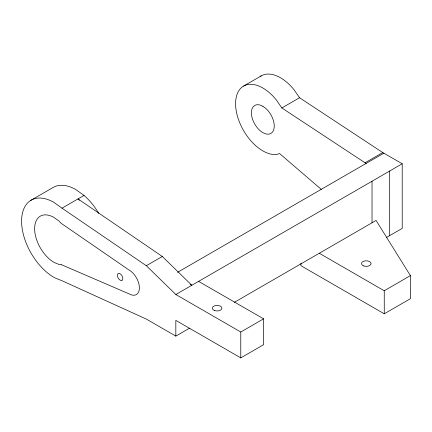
<?xml version="1.0" encoding="UTF-8"?>
<svg xmlns="http://www.w3.org/2000/svg" width="432" height="432" viewBox="0 0 432 432"><rect width="100%" height="100%" fill="white"/><g stroke="black" fill="none" stroke-linecap="round" stroke-linejoin="round"><path stroke-width="0.65" d="M234.322 302.341L372.017 222.804L372.038 181.235L402.203 163.75L382.752 152.561L299.527 97.74L294.133 89.845A38.513 22.237 60 0 0 260.177 76.561M372.017 222.804L376.072 220.428L410.395 275.616L410.4 298.712L384.259 313.805L300.926 265.696L300.926 263.061M384.259 313.805L384.253 290.768L410.395 275.616M30.758 200.389L52.817 187.65A45.927 26.514 60 0 1 75.632 189.437L84.056 195.426A45.927 26.514 60 0 1 98.739 213.354M243.562 86.076L261.257 75.859M189.545 328.196L175.829 336.107L146.329 319.081L62.953 281.151L54.567 277.733A45.927 26.514 60 0 1 21.6 221.778A45.927 26.514 60 0 1 53.573 202.171L61.997 208.165L84.056 195.426M321.343 189.443L280.066 153.949L279.553 153.565L276.437 154.526A38.513 22.237 60 0 1 235.586 103.707A38.513 22.237 60 0 1 276.437 100.062L281.831 107.957L299.527 97.74M61.997 208.165L146.318 265.718L162.319 256.478L191.824 285.282L190.102 284.288M281.831 107.957L365.051 162.783L382.752 152.561M177.536 272.327L383.891 153.16M146.318 265.718L175.829 294.516L372.038 181.235M386.284 237.578L402.219 228.377L402.203 163.75M175.829 294.516L240.775 332.014L263.612 318.832L263.612 344.698L240.775 357.88L175.829 320.382L175.829 336.107M365.051 162.783L366.185 163.399M319.307 253.271L384.253 290.768M198.569 281.389L263.612 318.832M162.319 256.478L77.998 198.925A45.927 26.514 60 0 1 79.434 200.216M389.675 170.991L389.686 235.613M240.775 332.014L240.775 357.88M122.056 280.228L121.5 280.417A3.85 2.225 60 0 1 118.778 278.894L118.206 278.073A3.85 2.225 60 0 1 118.147 273.591A3.85 2.225 60 0 1 121.997 275.746A3.85 2.225 60 0 1 122.056 280.228M61.609 264.784L59.211 264.541L54.367 262.564A27.486 15.871 60 0 1 34.636 229.073A27.486 15.871 60 0 1 53.773 217.339L58.817 220.925L61.155 223.317L128.93 269.941A14.585 8.424 60 0 1 139.401 287.712A14.585 8.424 60 0 1 129.244 293.938L61.609 264.784M262.818 106.24L259.864 104.992A16.146 9.32 60 0 0 253.465 121.592A16.146 9.32 60 0 0 272.171 132.392A16.146 9.32 60 0 0 265.772 108.4L262.818 106.24M214.704 310.586A4.817 2.781 0 0 0 221.924 308.178A4.817 2.781 0 0 0 214.704 305.775A4.817 2.781 0 0 0 214.704 310.586M363.874 265.988A4.817 2.781 0 0 0 371.093 263.585A4.817 2.781 0 0 0 363.874 261.176A4.817 2.781 0 0 0 363.874 265.988"/></g></svg>
